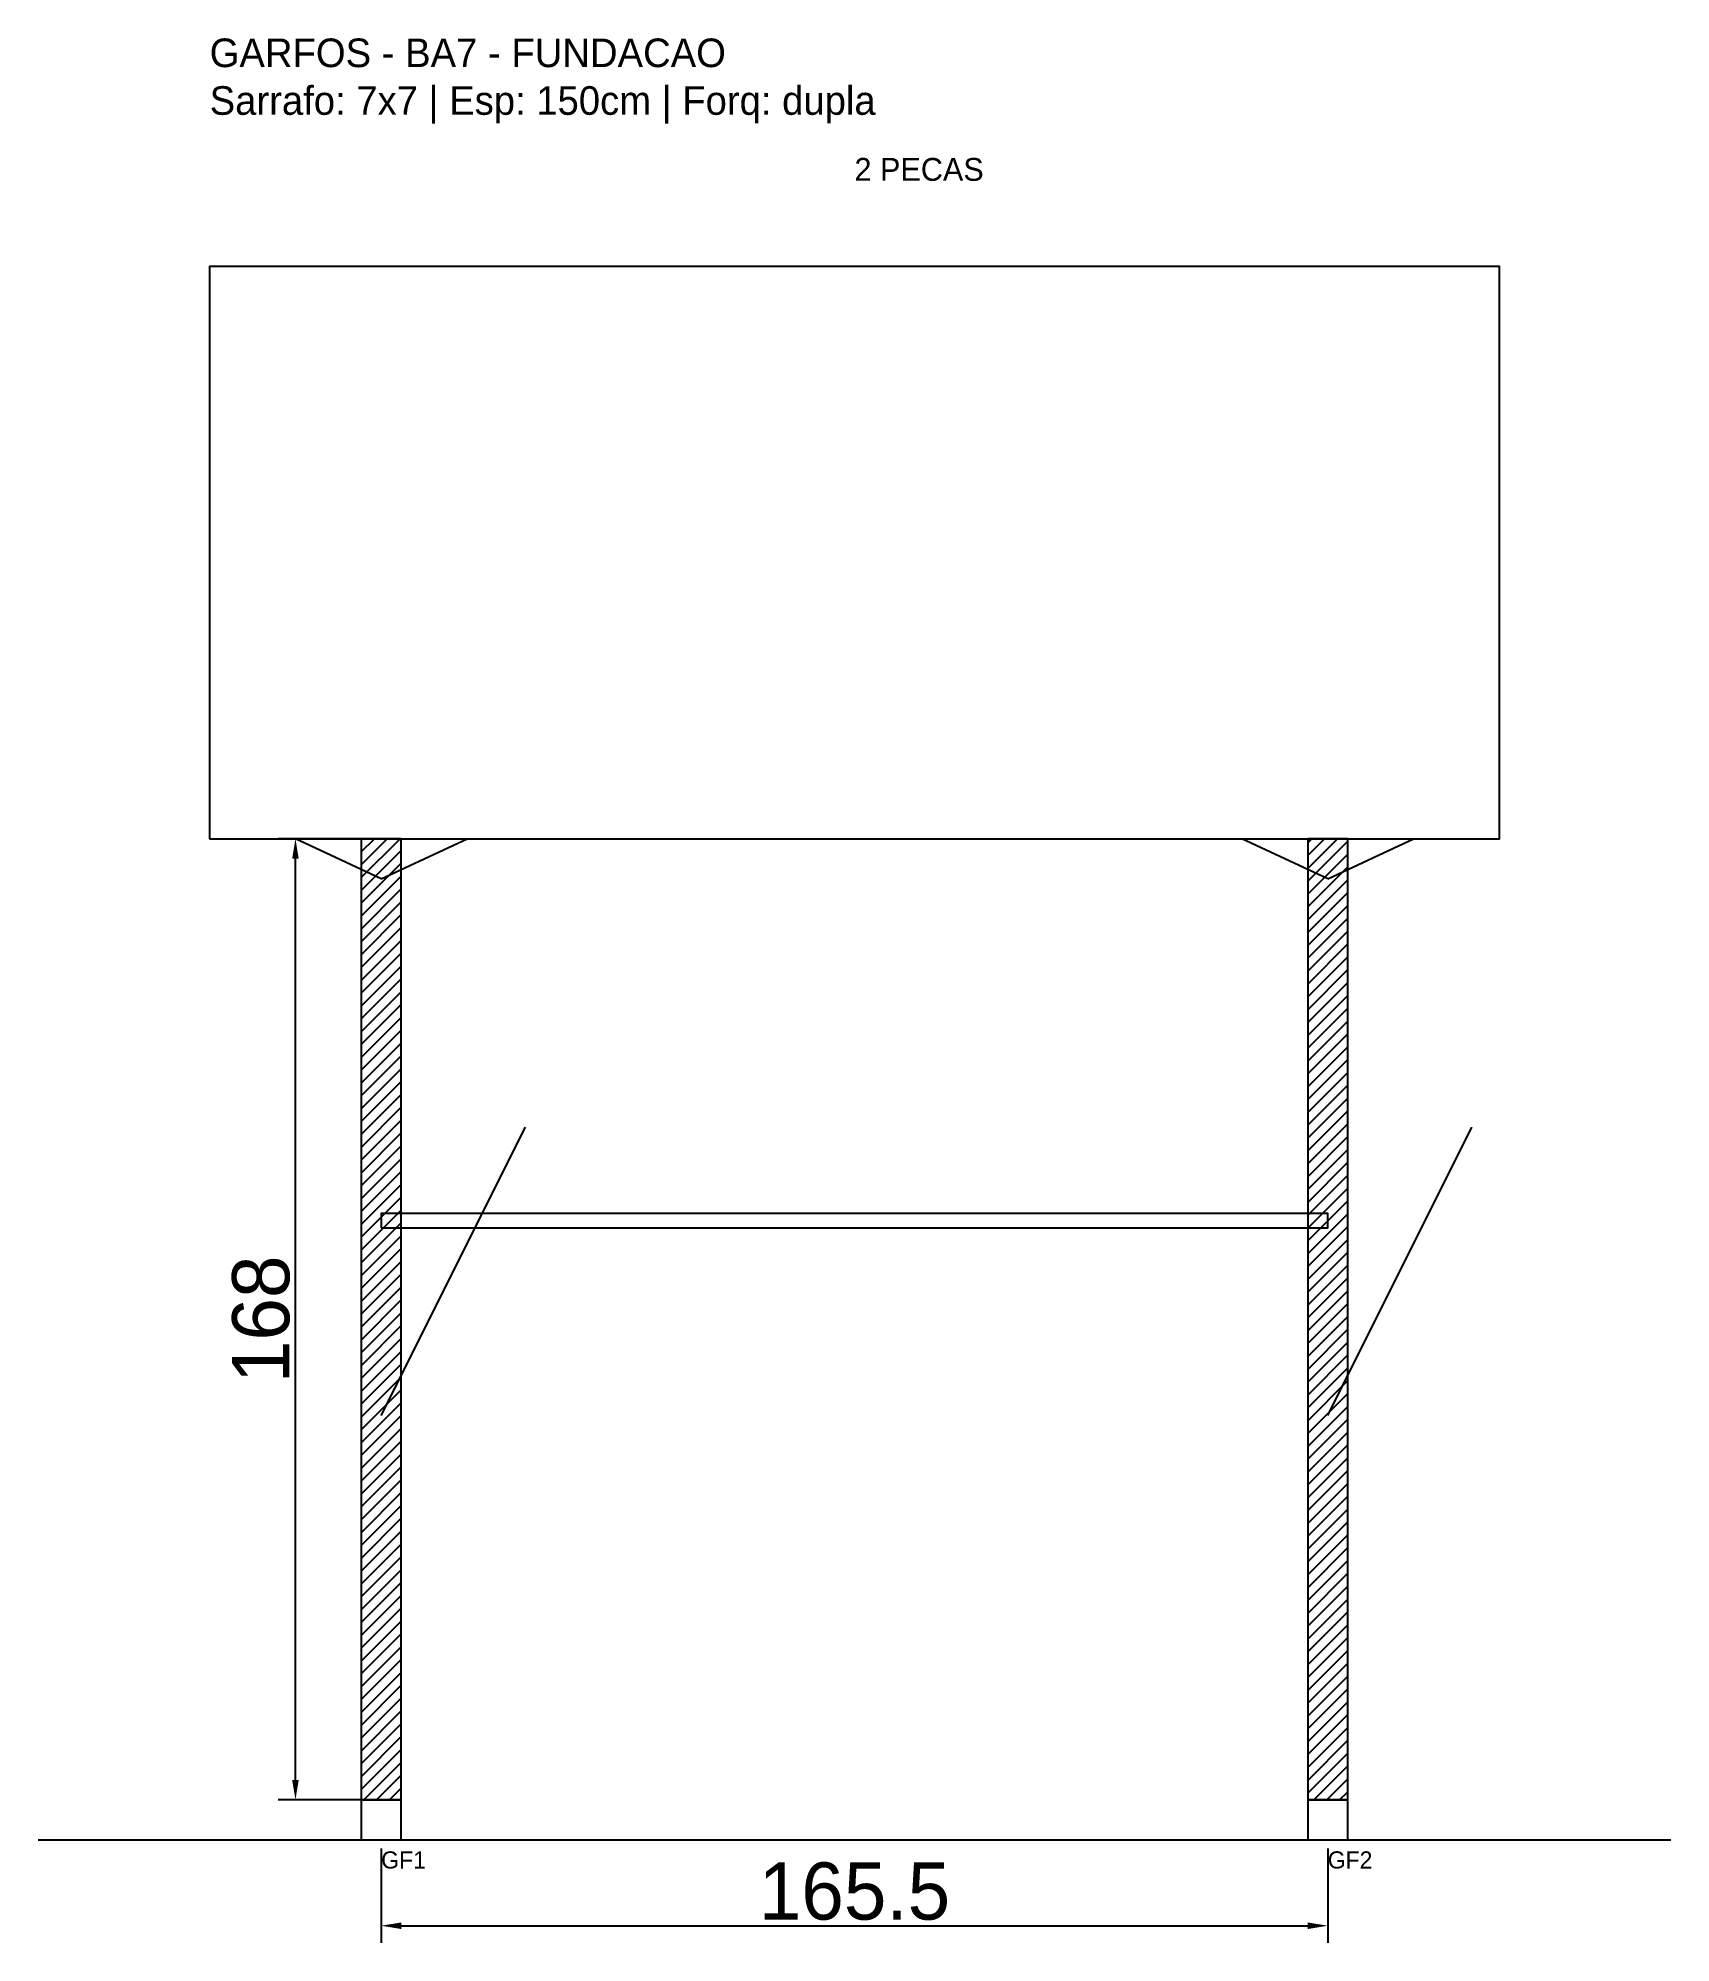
# Model space of a CAD drawing. Header units: metres. Extents: x -30 to 256, y -25 to 308.
import ezdxf

# ---------------------------------------------------------------- set-up
doc = ezdxf.new("R2010")
doc.units = ezdxf.units.M
for name, color, linetype in [('BARRA_ANCORAGEM', 1, 'Continuous'), ('COTA', 241, 'Continuous'), ('GARFOS OK', 3, 'Continuous'), ('NOME DA VIGA', 6, 'Continuous'), ('SARR_7x7', 40, 'Continuous'), ('TIRAS REESCORAMENTO', 252, 'Continuous'), ('VIGAS', 3, 'Continuous')]:
    doc.layers.add(name, color=color, linetype=linetype)
doc.dimstyles.new('EZ DXF', dxfattribs={"dimtxt": 10, "dimasz": 3.5, "dimexe": 3, "dimexo": 1.5, "dimgap": 1, "dimtad": 1, "dimdec": 1, "dimdsep": 46, "dimcen": 2.5, "dimazin": 3, "dimtfac": 1, "dimtmove": 0, "dimatfit": 3})

msp = doc.modelspace()

# ---------------------------------------------------------------- hatches: boundary and pattern name
at = {"layer": 'COTA'}
h = msp.add_hatch(dxfattribs=at)
h.set_pattern_fill('ANSI31', scale=0.5)
h.paths.add_polyline_path([(26.5, 0), (33.5, 0), (33.5, 168), (26.5, 168)])
h = msp.add_hatch(dxfattribs=at)
h.set_pattern_fill('ANSI31', scale=0.5)
h.paths.add_polyline_path([(192, 0), (199, 0), (199, 168), (192, 168)])

# ---------------------------------------------------------------- linework, layer by layer
at = {"layer": 'BARRA_ANCORAGEM'}
for p, q in [((30, 67.2), (55.2, 117.6)), ((195.5, 67.2), (220.7, 117.6))]:
    msp.add_line(p, q, dxfattribs=at)
at = {"layer": 'GARFOS OK'}
for p, q in [((30, 161), (15, 168)), ((15, 168), (45, 168)), ((30, 161), (45, 168)), ((195.5, 161), (180.5, 168)), ((180.5, 168), (210.5, 168)), ((195.5, 161), (210.5, 168))]:
    msp.add_line(p, q, dxfattribs=at)
at = {"layer": 'GARFOS OK', "linetype": 'CONTINUOUS'}
msp.add_line((-30, -7), (255.5, -7), dxfattribs=at)
at = {"layer": 'GARFOS OK'}
for points in [[(26.5, 0), (33.5, 0), (33.5, 168), (26.5, 168), (26.5, 0)], [(192, 0), (199, 0), (199, 168), (192, 168), (192, 0)]]:
    msp.add_lwpolyline(points, dxfattribs=at)
at = {"layer": 'SARR_7x7'}
for points in [[(26.5, -7), (33.5, -7), (33.5, 0), (26.5, 0), (26.5, -7)], [(192, -7), (199, -7), (199, 0), (192, 0), (192, -7)]]:
    msp.add_lwpolyline(points, dxfattribs=at)
at = {"layer": 'TIRAS REESCORAMENTO'}
msp.add_lwpolyline([(30, 100), (195.5, 100), (195.5, 102.5), (30, 102.5), (30, 100)], dxfattribs=at)
at = {"layer": 'VIGAS'}
msp.add_lwpolyline([(0, 168), (225.5, 168), (225.5, 268), (0, 268), (0, 168)], dxfattribs=at)

# ---------------------------------------------------------------- texts
at = {"layer": 'NOME DA VIGA'}
for s, height, p in [('2 PECAS', 4, (112.75, 283)), ('GF1', 3, (30, -12)), ('GF2', 3, (195.5, -12))]:
    msp.add_text(s, height=height, dxfattribs=at).set_placement(p)
at = {"layer": 'NOME DA VIGA', "insert": (0, 293), "char_height": 5, "attachment_point": 7}
msp.add_mtext('GARFOS - BA7 - FUNDACAO\\PSarrafo: 7x7 | Esp: 150cm | Forq: dupla', dxfattribs=at)

# ---------------------------------------------------------------- dimensions: what is measured, and where the dimension line sits
at = {"layer": 'COTA'}
msp.add_linear_dim(base=(15, 0), p1=(30, 0), p2=(30, 168), angle=90, dimstyle='EZ DXF', dxfattribs=at).render()
msp.add_linear_dim(base=(30, -22), p1=(30, -7), p2=(195.5, -7), dimstyle='EZ DXF', dxfattribs=at).render()

doc.saveas('drawing.dxf')
